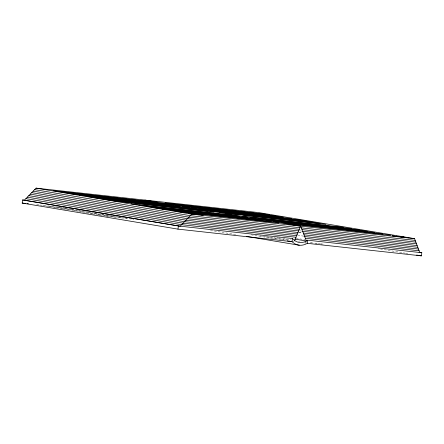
<?xml version="1.0" encoding="UTF-8"?>
<svg xmlns="http://www.w3.org/2000/svg" width="444" height="444" viewBox="0 0 444 444"><rect width="100%" height="100%" fill="white"/><g stroke="black" fill="none" stroke-linecap="round" stroke-linejoin="round"><path stroke-width="0.33" stroke-dasharray="2.22 1.67" d="M52.941 207.059L73.698 209.518M66.378 209.307L87.801 211.832M90.426 213.331L114.502 216.128M298.446 241.375L299.539 241.458M304.989 242.64L306.382 242.751M46.32 206.099L73.105 209.135M48.873 206.704L52.264 207.004M56.072 207.853L80.886 210.678M62.993 209.013L65.701 209.252M72.389 210.528L97.186 213.364M86.358 212.976L89.072 213.214M92.568 214.014L118.72 216.966M99.167 215.118L125.319 218.065M105.822 216.178L133.944 219.336M320.401 243.767L315.312 243.268M310.284 242.885L311.571 243.012M76.351 209.79L77.678 209.929M81.552 210.745L84.199 211.017M88.467 211.905L91.114 212.177M107.864 215.063L79.054 211.816M119.381 217.033L121.373 217.233M125.985 218.137L127.311 218.27M310.772 242.785L314.668 243.201M36.636 204.667L39.383 204.967M40.071 205.045L64.125 207.687M320.629 244.05L321.817 244.183M42.968 205.744L44.295 205.905M315.44 243.434L317.438 243.678M321.073 243.861L323.104 244.133M299.556 230.775L301.609 231.113M298.834 232.157L302.247 232.728M298.84 232.273L302.259 232.845M297.702 235.181L303.851 236.208M378.316 248.662L379.681 248.89M380.364 249.006L404.956 253.119M405.638 253.235L408.375 253.691M296.093 238.25L304.978 239.738M276.889 237.54L278.255 237.773M278.937 237.884L291.236 239.943M266.272 236.48L289.499 240.365M304.529 242.874L305.894 243.107M260.034 235.869L286.674 240.326M292.824 241.353L294.189 241.586M251.06 234.809L277.023 239.15M210.462 230.364L237.102 234.821"/><path stroke-width="0.67" d="M419.069 252.264L421.8 252.725L421.356 255.861L307.259 243.334A25.996 17.083 -80.5 0 1 292.052 241.664L177.961 229.132L22.2 203.08L22.644 199.944L180.197 226.19L191.836 214.191L414.557 238.65L419.758 252.497M177.961 229.132L178.405 225.996L292.496 238.522L294.649 240.515A22.927 15.068 -80.5 0 0 306.399 241.009L307.709 240.193L421.8 252.725M292.496 238.522L292.052 241.664L287.268 240.864M307.259 243.334L307.709 240.193M294.649 240.515L300.638 226.14L144.877 200.083M24.442 200.139L36.081 188.139L258.797 212.598L414.557 238.65M153.874 201.97L53.152 190.704M265.756 214.252L165.035 202.991M157.787 202.692L57.065 191.425M269.669 214.979L168.948 203.713M164.308 203.779L63.586 192.518M276.19 216.067L175.469 204.801M171.223 204.939L70.502 193.673M283.106 217.227L182.384 205.961M179.948 206.399L79.226 195.132M291.83 218.681L191.109 207.42M189.299 207.959L88.578 196.698M301.182 220.246L200.46 208.985M195.271 208.958L94.55 197.697M307.154 221.245L206.432 209.984M201.482 210.001L100.755 198.734M313.364 222.283L212.643 211.022M208.081 211.105L107.359 199.839M319.963 223.388L219.242 212.127M214.052 212.104L113.331 200.838M325.935 224.387L225.213 213.126M231.657 215.046L130.936 203.779M343.539 227.334L242.818 216.067M239.594 216.372L138.872 205.111M351.476 228.66L250.755 217.394M247.608 217.715L146.886 206.449M359.496 230.003L258.769 218.737M255.544 219.042L154.823 207.775M367.432 231.33L266.711 220.063M262.459 220.196L161.738 208.935M374.348 232.484L273.626 221.217M270.951 221.617L170.23 210.351M382.833 233.905L282.112 222.638M278.732 222.921L178.005 211.655M390.615 235.203L289.893 223.943M408.719 237.84L401.498 236.763L402.974 237.035M299.972 227.728L190.382 215.69L34.621 189.638M301.31 227.872L415.207 240.382M299.312 229.315L188.928 217.188L33.167 191.136M301.981 229.604L415.856 242.113M298.651 230.902L187.473 218.692L31.713 192.641M302.653 231.341L416.505 243.839M297.991 232.49L186.019 220.191L30.259 194.139M303.324 233.072L417.155 245.571M22.2 203.08L25.635 203.457M27.012 203.613L28.388 203.763M297.33 234.077L184.565 221.689L28.805 195.638M303.996 234.809L417.81 247.302M296.67 235.664L183.111 223.193L27.35 197.142M304.667 236.541L418.459 249.034M296.009 237.251L181.652 224.692L25.896 198.64M305.339 238.273L419.108 250.766M397.824 236.658L392.479 235.764L392.89 235.958M203.063 215.273L197.719 214.38L198.368 214.602M193.612 214.236L188.267 213.342L188.678 213.536M36.081 188.139L191.836 214.191M416.572 255.061L421.356 255.861M294.788 239.066L306.399 241.009L300.638 226.14M246.664 236.419L299.267 245.216M22.644 199.944L178.405 225.996M192.174 213.792L199.217 214.807L192.174 213.792M396.387 236.214L403.43 237.229L396.387 236.214"/></g></svg>
